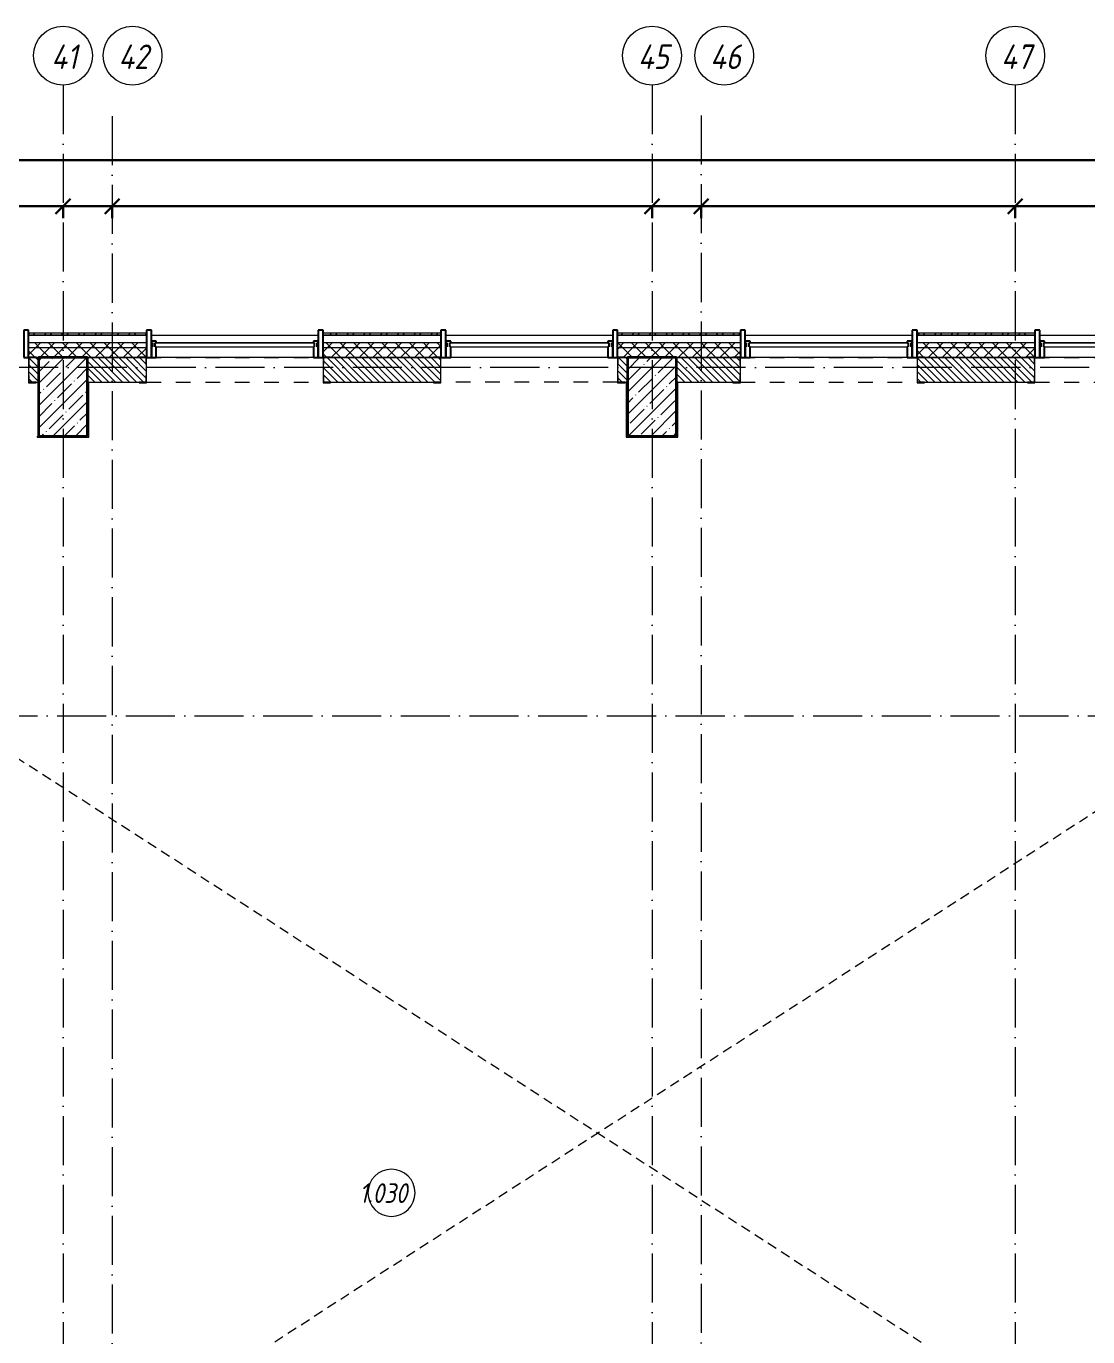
# Model space of a CAD drawing. Header units: millimetres. Extents: x -213536 to 1564669, y -45299 to 942238.
# Drawn here: x 488141 to 498955, y 522427 to 535778 of the extents above; entities that cross this region are included whole.
import ezdxf

# ---------------------------------------------------------------- set-up
doc = ezdxf.new("R2010")
doc.units = ezdxf.units.MM
for name, pattern in [('200_ШТРИХ_ш1п0_6_', [160, 100, -60]), ('50_200_ШТРИХ_1Т_ш5_п1_п1_', [700, 500, -100, 0, -100]), ('Штрих короткий', [300, 150, -150])]:
    doc.linetypes.add(name, pattern=pattern)
for name, color, linetype, lineweight in [('0-1', 7, 'Continuous', 5), ('0-2', 7, 'Continuous', 9), ('3) ЖБ 4м', 3, 'Continuous', 30), ('Импосты витража-1', 7, 'Continuous', 25), ('Линии-1', 7, '200_ШТРИХ_ш1п0_6_', 9), ('Марки помещений', 7, 'Continuous', 9), ('Несущие колонны', 7, 'Continuous', 9), ('Несущие колонны-1', 7, 'Continuous', 35), ('Обобщенные модели', 7, 'Continuous', 9), ('Общие ребра', 7, 'Continuous', 9), ('Оси', 7, 'Continuous', 9), ('Оси-1', 7, 'Continuous', 20), ('Оси-2', 7, '50_200_ШТРИХ_1Т_ш5_п1_п1_', 9), ('Остекление-1', 7, 'Continuous', 9), ('Перемычка-1', 7, 'Штрих короткий', 9), ('Размеры', 7, 'Continuous', 15), ('Стены', 7, 'Continuous', 9), ('Стены-1', 7, 'Continuous', 13), ('Штриховка разреза-1', 7, 'Continuous', 9)]:
    doc.layers.add(name, color=color, linetype=linetype, lineweight=lineweight)
doc.layers.get('0-2').off()
doc.styles.add('ISOCPEUR_I_1', font='isocpeui.ttf', dxfattribs={"width": 0.85, "height": 2.5})
doc.styles.add('ISOCPEUR_I_5', font='isocpeui.ttf', dxfattribs={"width": 0.85, "height": 2.1})
doc.styles.add('ISOCPEUR_I_6', font='isocpeui.ttf', dxfattribs={"width": 0.85, "height": 3.5})
doc.dimstyles.new('ISO-2_5_0_9К', dxfattribs={"dimscale": 304.8, "dimtxt": 248.995294, "dimasz": 0.492126, "dimexe": 0.393701, "dimexo": 0.328084, "dimgap": 0, "dimtad": 1, "dimdec": 0, "dimzin": 0, "dimdsep": 46, "dimtxsty": 'ISOCPEUR_I_1', "dimblk1": 'OBLIQUE', "dimblk2": 'OBLIQUE', "dimsah": 1, "dimcen": 0.09, "dimdle": 0.393701, "dimazin": 0, "dimtfac": 1, "dimtdec": 4, "dimtix": 1, "dimtmove": 0, "dimatfit": 3, "dimfxl": 1, "dimtvp": 1, "dimtolj": 1, "dimtzin": 0, "dimarcsym": 2})
pattern_1 = [(135, (0, 0), (-35.35534, -35.35534), [])]
pattern_2 = [(45, (0, 0), (-70.71068, 70.71068), []), (135, (0, 0), (-70.71068, -70.71068), [])]

# ---------------------------------------------------------------- blocks, each defined once
blk = doc.blocks.new('Ось сетки - Круг_Ø6_00__ISO-2_5_0_9K_-16731441-АИ2_03_План отделки стен 3-го этажа _Часть 1_')
at = {"layer": 'Оси-1'}
blk.add_circle((0, 0), 3, dxfattribs=at)
blk = doc.blocks.new('_Oblique')
at = {"color": 0, "linetype": 'ByBlock', "lineweight": -2}
blk.add_line((-0.5, -0.5), (0.5, 0.5), dxfattribs=at)
blk = doc.blocks.new('*D3909')
at = {"layer": 'Defpoints', "color": 0, "lineweight": 30, "transparency": 16777216}
for p in [(486016, 534049), (488516, 534049), (488516, 533943)]:
    blk.add_point(p, dxfattribs=at)
at = {"layer": 'Размеры', "color": 0, "lineweight": -2, "transparency": 16777216}
for p, q in [((485896, 533943), (488636, 533943)), ((486016, 533949), (486016, 533823)), ((488516, 533949), (488516, 533823))]:
    blk.add_line(p, q, dxfattribs=at)
at = {"layer": 'Размеры', "color": 0, "lineweight": -2, "transparency": 16777216, "xscale": 150, "yscale": 150, "zscale": 150, "rotation": 180}
blk.add_blockref('_Oblique', (486016, 533943), dxfattribs=at)
at = {"layer": 'Размеры', "color": 0, "lineweight": -2, "transparency": 16777216, "xscale": 150, "yscale": 150, "zscale": 150}
blk.add_blockref('_Oblique', (488516, 533943), dxfattribs=at)
at = {"layer": 'Размеры', "color": 0, "transparency": 16777216, "insert": (487266, 533944), "char_height": 2.5, "width": 758.48, "attachment_point": 5, "style": 'ISOCPEUR_I_1'}
blk.add_mtext('\\A1;2500', dxfattribs=at)
blk = doc.blocks.new('*D3910')
at = {"layer": 'Defpoints', "color": 0, "lineweight": 30, "transparency": 16777216}
for p in [(488516, 534049), (489016, 534049), (489016, 533943)]:
    blk.add_point(p, dxfattribs=at)
at = {"layer": 'Размеры', "color": 0, "lineweight": -2, "transparency": 16777216}
for p, q in [((488396, 533943), (489136, 533943)), ((488516, 533949), (488516, 533823)), ((489016, 533949), (489016, 533823))]:
    blk.add_line(p, q, dxfattribs=at)
at = {"layer": 'Размеры', "color": 0, "lineweight": -2, "transparency": 16777216, "xscale": 150, "yscale": 150, "zscale": 150, "rotation": 180}
blk.add_blockref('_Oblique', (488516, 533943), dxfattribs=at)
at = {"layer": 'Размеры', "color": 0, "lineweight": -2, "transparency": 16777216, "xscale": 150, "yscale": 150, "zscale": 150}
blk.add_blockref('_Oblique', (489016, 533943), dxfattribs=at)
at = {"layer": 'Размеры', "color": 0, "transparency": 16777216, "insert": (488766, 533944), "char_height": 2.5, "width": 568.86, "attachment_point": 5, "style": 'ISOCPEUR_I_1'}
blk.add_mtext('\\A1;500', dxfattribs=at)
blk = doc.blocks.new('*D3911')
at = {"layer": 'Defpoints', "color": 0, "lineweight": 30, "transparency": 16777216}
for p in [(489016, 534049), (494516, 534049), (494516, 533943)]:
    blk.add_point(p, dxfattribs=at)
at = {"layer": 'Размеры', "color": 0, "lineweight": -2, "transparency": 16777216}
for p, q in [((488896, 533943), (494636, 533943)), ((489016, 533949), (489016, 533823)), ((494516, 533949), (494516, 533823))]:
    blk.add_line(p, q, dxfattribs=at)
at = {"layer": 'Размеры', "color": 0, "lineweight": -2, "transparency": 16777216, "xscale": 150, "yscale": 150, "zscale": 150, "rotation": 180}
blk.add_blockref('_Oblique', (489016, 533943), dxfattribs=at)
at = {"layer": 'Размеры', "color": 0, "lineweight": -2, "transparency": 16777216, "xscale": 150, "yscale": 150, "zscale": 150}
blk.add_blockref('_Oblique', (494516, 533943), dxfattribs=at)
at = {"layer": 'Размеры', "color": 0, "transparency": 16777216, "insert": (491766, 533944), "char_height": 2.5, "width": 758.48, "attachment_point": 5, "style": 'ISOCPEUR_I_1'}
blk.add_mtext('\\A1;5500', dxfattribs=at)
blk = doc.blocks.new('*D3912')
at = {"layer": 'Defpoints', "color": 0, "lineweight": 30, "transparency": 16777216}
for p in [(494516, 534049), (495016, 534049), (495016, 533943)]:
    blk.add_point(p, dxfattribs=at)
at = {"layer": 'Размеры', "color": 0, "lineweight": -2, "transparency": 16777216}
for p, q in [((494396, 533943), (495136, 533943)), ((494516, 533949), (494516, 533823)), ((495016, 533949), (495016, 533823))]:
    blk.add_line(p, q, dxfattribs=at)
at = {"layer": 'Размеры', "color": 0, "lineweight": -2, "transparency": 16777216, "xscale": 150, "yscale": 150, "zscale": 150, "rotation": 180}
blk.add_blockref('_Oblique', (494516, 533943), dxfattribs=at)
at = {"layer": 'Размеры', "color": 0, "lineweight": -2, "transparency": 16777216, "xscale": 150, "yscale": 150, "zscale": 150}
blk.add_blockref('_Oblique', (495016, 533943), dxfattribs=at)
at = {"layer": 'Размеры', "color": 0, "transparency": 16777216, "insert": (494766, 533944), "char_height": 2.5, "width": 568.86, "attachment_point": 5, "style": 'ISOCPEUR_I_1'}
blk.add_mtext('\\A1;500', dxfattribs=at)
blk = doc.blocks.new('*D3913')
at = {"layer": 'Defpoints', "color": 0, "lineweight": 30, "transparency": 16777216}
for p in [(495016, 534049), (498216, 534049), (498216, 533943)]:
    blk.add_point(p, dxfattribs=at)
at = {"layer": 'Размеры', "color": 0, "lineweight": -2, "transparency": 16777216}
for p, q in [((494896, 533943), (498336, 533943)), ((495016, 533949), (495016, 533823)), ((498216, 533949), (498216, 533823))]:
    blk.add_line(p, q, dxfattribs=at)
at = {"layer": 'Размеры', "color": 0, "lineweight": -2, "transparency": 16777216, "xscale": 150, "yscale": 150, "zscale": 150, "rotation": 180}
blk.add_blockref('_Oblique', (495016, 533943), dxfattribs=at)
at = {"layer": 'Размеры', "color": 0, "lineweight": -2, "transparency": 16777216, "xscale": 150, "yscale": 150, "zscale": 150}
blk.add_blockref('_Oblique', (498216, 533943), dxfattribs=at)
at = {"layer": 'Размеры', "color": 0, "transparency": 16777216, "insert": (496616, 533944), "char_height": 2.5, "width": 758.48, "attachment_point": 5, "style": 'ISOCPEUR_I_1'}
blk.add_mtext('\\A1;3200', dxfattribs=at)
blk = doc.blocks.new('*D3914')
at = {"layer": 'Defpoints', "color": 0, "lineweight": 30, "transparency": 16777216}
for p in [(498216, 534049), (500466, 534049), (500466, 533943)]:
    blk.add_point(p, dxfattribs=at)
at = {"layer": 'Размеры', "color": 0, "lineweight": -2, "transparency": 16777216}
for p, q in [((498096, 533943), (500586, 533943)), ((498216, 533949), (498216, 533823)), ((500466, 533949), (500466, 533823))]:
    blk.add_line(p, q, dxfattribs=at)
at = {"layer": 'Размеры', "color": 0, "lineweight": -2, "transparency": 16777216, "xscale": 150, "yscale": 150, "zscale": 150, "rotation": 180}
blk.add_blockref('_Oblique', (498216, 533943), dxfattribs=at)
at = {"layer": 'Размеры', "color": 0, "lineweight": -2, "transparency": 16777216, "xscale": 150, "yscale": 150, "zscale": 150}
blk.add_blockref('_Oblique', (500466, 533943), dxfattribs=at)
at = {"layer": 'Размеры', "color": 0, "transparency": 16777216, "insert": (499341, 533944), "char_height": 2.5, "width": 758.48, "attachment_point": 5, "style": 'ISOCPEUR_I_1'}
blk.add_mtext('\\A1;2250', dxfattribs=at)
blk = doc.blocks.new('*D3927')
at = {"layer": 'Defpoints', "color": 0, "lineweight": 30, "transparency": 16777216}
for p in [(429166, 534520), (532666, 534520), (532666, 534414)]:
    blk.add_point(p, dxfattribs=at)
at = {"layer": 'Размеры', "color": 0, "lineweight": -2, "transparency": 16777216}
for p, q in [((429046, 534414), (532786, 534414)), ((429166, 534420), (429166, 534294)), ((532666, 534420), (532666, 534294))]:
    blk.add_line(p, q, dxfattribs=at)
at = {"layer": 'Размеры', "color": 0, "lineweight": -2, "transparency": 16777216, "xscale": 150, "yscale": 150, "zscale": 150, "rotation": 180}
blk.add_blockref('_Oblique', (429166, 534414), dxfattribs=at)
at = {"layer": 'Размеры', "color": 0, "lineweight": -2, "transparency": 16777216, "xscale": 150, "yscale": 150, "zscale": 150}
blk.add_blockref('_Oblique', (532666, 534414), dxfattribs=at)
at = {"layer": 'Размеры', "color": 0, "transparency": 16777216, "insert": (480916, 534415), "char_height": 2.5, "width": 1080.26, "attachment_point": 5, "style": 'ISOCPEUR_I_1'}
blk.add_mtext('\\A1;103500', dxfattribs=at)
blk = doc.blocks.new('BSC_Колонна _Прямоугольная - 500х800-25984400-АИ2_03_План отделки стен 3-го этажа _Часть 1_')
at = {"layer": 'Несущие колонны'}
h = blk.add_hatch(dxfattribs=at)
h.set_pattern_fill('FP_78', color=256, style=0, pattern_type=2)
h.set_pattern_definition([(225, (59350, 87100), (114.04925, -114.04925), []), (225, (59235.95, 87100), (114.04925, -114.04925), [201.613, -40.323, 3.353, -36.97])])
h.paths.add_polyline_path([(250, 400), (-250, 400), (-250, -400), (250, -400)], flags=0)
at = {"layer": 'Несущие колонны-1'}
for p, q in [((250, 400), (-250, 400)), ((-250, 400), (-250, -400)), ((250, -400), (250, 400)), ((-250, -400), (250, -400))]:
    blk.add_line(p, q, dxfattribs=at)
blk = doc.blocks.new('BSC_Колонна _Прямоугольная - 500х800-V81-АИ2_03_План отделки стен 3-го этажа _Часть 1_')
at = {"layer": 'Несущие колонны'}
h = blk.add_hatch(dxfattribs=at)
h.set_pattern_fill('FP_79', color=256, style=0, pattern_type=2)
h.set_pattern_definition([(225, (65350, 87100), (114.04925, -114.04925), []), (225, (65235.95, 87100), (114.04925, -114.04925), [201.613, -40.323, 3.353, -36.97])])
h.paths.add_polyline_path([(49, 400), (-250, 400), (-250, -400), (250, -400), (250, 400)], flags=0)
at = {"layer": 'Несущие колонны-1'}
for p, q in [((250, 400), (-250, 400)), ((-250, 400), (-250, -400)), ((250, -400), (250, 400)), ((-250, -400), (250, -400))]:
    blk.add_line(p, q, dxfattribs=at)
blk = doc.blocks.new('PNS_Панель прямоугольная2 - Нр_Стекло - 40мм-26262869-АИ2_03_План отделки стен 3-го этажа _Часть 1_')
at = {"layer": 'Остекление-1'}
for p, q in [((-810, 0), (810, 0)), ((800, 0), (-800, 0)), ((-800, -40), (800, -40))]:
    blk.add_line(p, q, dxfattribs=at)
blk = doc.blocks.new('Прямоугольный импост - Импост структурный с накладкой - 150мм-26262858-АИ2_03_План отделки стен 3-го этажа _Часть 1_')
at = {"layer": 'Импосты витража-1'}
for p, q in [((-25, 40), (-25, 150)), ((-25, 150), (25, 150)), ((25, 150), (25, 40)), ((-15, 40), (-25, 40)), ((-25, -17), (-25, 0)), ((-25, 0), (-15, 0)), ((-15, 0), (-15, 40)), ((15, 40), (15, 0)), ((25, 40), (15, 40)), ((15, 0), (25, 0)), ((25, 0), (25, -17)), ((25, -17), (-25, -17))]:
    blk.add_line(p, q, dxfattribs=at)
blk = doc.blocks.new('Прямоугольный импост - Откос НВФ_50х280 мм-26262880-АИ2_03_План отделки стен 3-го этажа _Часть 1_')
at = {"layer": 'Импосты витража-1'}
for p, q in [((0, 150), (-50, 150)), ((-50, 150), (-50, -130)), ((0, -130), (0, 144)), ((-50, -130), (0, -130))]:
    blk.add_line(p, q, dxfattribs=at)
blk = doc.blocks.new('Прямоугольный импост - Откос НВФ_50х280 мм-V160-АИ2_03_План отделки стен 3-го этажа _Часть 1_')
at = {"layer": 'Импосты витража-1'}
for p, q in [((-50, 150), (0, 150)), ((-50, -130), (-50, 150)), ((0, 144), (0, -130)), ((0, -130), (-50, -130))]:
    blk.add_line(p, q, dxfattribs=at)
blk = doc.blocks.new('Проем_Дверь_Прямоугольный - 1800х2160h_оконные проемы-27185541-АИ2_03_План отделки стен 3-го этажа _Часть 1_')
at = {"layer": 'Перемычка-1'}
for p, q in [((900, 125), (-900, 125)), ((900, -125), (-900, -125))]:
    blk.add_line(p, q, dxfattribs=at)
blk = doc.blocks.new('Фахверк_СКБ_Уголок - 250_2160-27509414-АИ2_03_План отделки стен 3-го этажа _Часть 1_')
at = {"layer": 'Обобщенные модели'}
for p, q in [((200, 181), (125, 181)), ((125, 181), (125, 106)), ((131, 106), (131, 175)), ((131, 175), (200, 175)), ((200, 175), (200, 181)), ((125, 106), (131, 106)), ((131, -6), (125, -6)), ((125, -6), (125, -81)), ((125, -81), (200, -81)), ((131, -75), (131, -6)), ((200, -75), (131, -75)), ((200, -81), (200, -75))]:
    blk.add_line(p, q, dxfattribs=at)
blk = doc.blocks.new('Фахверк_СКБ_Уголок - 250_2160_1-27509452-АИ2_03_План отделки стен 3-го этажа _Часть 1_')
at = {"layer": 'Обобщенные модели'}
for p, q in [((200, 181), (125, 181)), ((125, 181), (125, 106)), ((131, 106), (131, 175)), ((131, 175), (200, 175)), ((200, 175), (200, 181)), ((125, 106), (131, 106)), ((131, -6), (125, -6)), ((125, -6), (125, -81)), ((125, -81), (200, -81)), ((131, -75), (131, -6)), ((200, -75), (131, -75)), ((200, -81), (200, -75))]:
    blk.add_line(p, q, dxfattribs=at)
blk = doc.blocks.new('0125-Р-ОО-Ш2-АР-о_23_10_2024_rvt-1-АИ2_03_План отделки стен 3-го этажа _Часть 1_')
at = {"layer": 'Штриховка разреза-1'}
h = blk.add_hatch(dxfattribs=at)
h.set_pattern_fill('FP_49', color=256, style=0, pattern_type=2)
h.set_pattern_definition([(45, (0, 0), (-85.53659, 85.53659), []), (45, (57.02, 0), (-85.53659, 85.53659), [])])
h.paths.add_polyline_path([(77065, 87730), (77065, 87750), (74050, 87750), (74050, 87730), (76607, 87730)], flags=0)
h.paths.add_polyline_path([(71050, 87730), (72250, 87730), (72250, 87750), (71050, 87750)], flags=0)
h.paths.add_polyline_path([(68050, 87730), (69250, 87730), (69250, 87750), (68050, 87750)], flags=0)
h.paths.add_polyline_path([(66250, 87730), (66250, 87750), (65000, 87750), (65000, 87730), (65301, 87730)], flags=0)
h.paths.add_polyline_path([(63200, 87730), (63200, 87750), (62000, 87750), (62000, 87730), (62475, 87730)], flags=0)
h.paths.add_polyline_path([(59000, 87730), (60200, 87730), (60200, 87750), (59000, 87750)], flags=0)
h.paths.add_polyline_path([(57200, 87730), (57200, 87750), (56000, 87750), (56000, 87730), (56822, 87730)], flags=0)
h.paths.add_polyline_path([(54200, 87730), (54200, 87750), (52515, 87750), (52515, 87730), (53995, 87730)], flags=0)
h = blk.add_hatch(dxfattribs=at)
h.set_pattern_fill('FP_50', color=256, style=0, pattern_type=2)
h.set_pattern_definition(pattern_2)
h.paths.add_polyline_path([(103830, 87600), (103830, 87650), (96850, 87650), (96850, 87600), (102988, 87600)], flags=0)
h.paths.add_polyline_path([(94100, 87600), (95850, 87600), (95850, 87650), (94100, 87650)], flags=0)
h.paths.add_polyline_path([(89300, 87600), (89300, 87650), (88175, 87650), (88175, 87600), (88856, 87600)], flags=0)
h.paths.add_polyline_path([(86375, 87600), (86375, 87650), (85250, 87650), (85250, 87600), (86029, 87600)], flags=0)
h.paths.add_polyline_path([(79400, 87600), (80600, 87600), (80600, 87650), (79400, 87650)], flags=0)
h.paths.add_polyline_path([(83450, 87600), (83450, 87650), (82400, 87650), (82400, 87600), (83202, 87600)], flags=0)
h.paths.add_polyline_path([(77549, 87600), (77600, 87600), (77600, 87650), (74050, 87650), (74050, 87600), (76607, 87600)], flags=0)
h.paths.add_polyline_path([(72250, 87600), (72250, 87650), (71050, 87650), (71050, 87600), (71896, 87600)], flags=0)
h.paths.add_polyline_path([(69250, 87600), (69250, 87650), (68050, 87650), (68050, 87600), (69070, 87600)], flags=0)
h.paths.add_polyline_path([(66250, 87600), (66250, 87650), (65000, 87650), (65000, 87600), (65301, 87600)], flags=0)
h.paths.add_polyline_path([(62000, 87600), (63200, 87600), (63200, 87650), (62000, 87650)], flags=0)
h.paths.add_polyline_path([(60200, 87600), (60200, 87650), (59000, 87650), (59000, 87600), (59648, 87600)], flags=0)
h.paths.add_polyline_path([(57200, 87600), (57200, 87650), (56000, 87650), (56000, 87600), (56822, 87600)], flags=0)
h.paths.add_polyline_path([(53995, 87600), (54200, 87600), (54200, 87650), (52400, 87650), (52400, 87600)], flags=0)
h = blk.add_hatch(dxfattribs=at)
h.set_pattern_fill('FP_50', color=256, style=0, pattern_type=2)
h.set_pattern_definition(pattern_2)
h.paths.add_polyline_path([(103750, 87500), (103830, 87500), (103830, 87600), (96850, 87600), (96850, 87500), (103700, 87500)], flags=0)
h.paths.add_polyline_path([(95350, 87500), (95850, 87500), (95850, 87600), (94100, 87600), (94100, 87506), (94175, 87506), (94175, 87500), (94509, 87500)], flags=0)
h.paths.add_polyline_path([(86300, 87500), (86300, 87506), (86375, 87506), (86375, 87600), (85250, 87600), (85250, 87500), (86029, 87500)], flags=0)
h.paths.add_polyline_path([(88250, 87500), (89225, 87500), (89225, 87506), (89300, 87506), (89300, 87600), (88175, 87600), (88175, 87506), (88250, 87506)], flags=0)
h.paths.add_polyline_path([(83202, 87500), (83375, 87500), (83375, 87506), (83450, 87506), (83450, 87600), (82400, 87600), (82400, 87506), (82475, 87506), (82475, 87500)], flags=0)
h.paths.add_polyline_path([(80525, 87500), (80525, 87506), (80600, 87506), (80600, 87600), (79400, 87600), (79400, 87506), (79475, 87506), (79475, 87500), (80376, 87500)], flags=0)
h.paths.add_polyline_path([(77549, 87500), (77600, 87500), (77600, 87600), (74050, 87600), (74050, 87506), (74125, 87506), (74125, 87500), (77100, 87500)], flags=0)
h.paths.add_polyline_path([(71050, 87500), (72175, 87500), (72175, 87506), (72250, 87506), (72250, 87600), (71050, 87600)], flags=0)
h.paths.add_polyline_path([(68125, 87500), (69175, 87500), (69175, 87506), (69250, 87506), (69250, 87600), (68050, 87600), (68050, 87506), (68125, 87506)], flags=0)
h.paths.add_polyline_path([(66175, 87500), (66175, 87506), (66250, 87506), (66250, 87600), (65000, 87600), (65000, 87506), (65075, 87506), (65075, 87500), (65600, 87500)], flags=0)
h.paths.add_polyline_path([(60125, 87500), (60125, 87506), (60200, 87506), (60200, 87600), (59000, 87600), (59000, 87506), (59075, 87506), (59075, 87500), (59648, 87500)], flags=0)
h.paths.add_polyline_path([(62075, 87500), (63125, 87500), (63125, 87506), (63200, 87506), (63200, 87600), (62000, 87600), (62000, 87506), (62075, 87506)], flags=0)
h.paths.add_polyline_path([(56822, 87500), (57125, 87500), (57125, 87506), (57200, 87506), (57200, 87600), (56000, 87600), (56000, 87506), (56075, 87506), (56075, 87500)], flags=0)
h.paths.add_polyline_path([(53350, 87500), (54125, 87500), (54125, 87506), (54200, 87506), (54200, 87600), (52400, 87600), (52400, 87500), (52550, 87500)], flags=0)
h = blk.add_hatch(dxfattribs=at)
h.set_pattern_fill('FP_1', color=256, style=0, pattern_type=2)
h.set_pattern_definition(pattern_1)
h.paths.add_polyline_path([(59100, 87250), (59100, 87500), (59006, 87500), (59006, 87431), (59000, 87431), (59000, 87319), (59006, 87319), (59006, 87250), (59075, 87250)], flags=0)
h.paths.add_polyline_path([(57194, 87250), (57194, 87319), (57200, 87319), (57200, 87431), (57194, 87431), (57194, 87500), (56006, 87500), (56006, 87431), (56000, 87431), (56000, 87319), (56006, 87319), (56006, 87250), (57125, 87250)], flags=0)
h.paths.add_polyline_path([(54125, 87250), (54194, 87250), (54194, 87319), (54200, 87319), (54200, 87431), (54194, 87431), (54194, 87500), (53350, 87500), (53350, 87250), (53995, 87250)], flags=0)
h = blk.add_hatch(dxfattribs=at)
h.set_pattern_fill('FP_1', color=256, style=0, pattern_type=2)
h.set_pattern_definition(pattern_1)
h.paths.add_polyline_path([(62475, 87250), (63194, 87250), (63194, 87319), (63200, 87319), (63200, 87431), (63194, 87431), (63194, 87500), (62006, 87500), (62006, 87431), (62000, 87431), (62000, 87319), (62006, 87319), (62006, 87250), (62075, 87250)], flags=0)
h.paths.add_polyline_path([(59648, 87250), (60194, 87250), (60194, 87319), (60200, 87319), (60200, 87431), (60194, 87431), (60194, 87500), (59600, 87500), (59600, 87250)], flags=0)
h.paths.add_polyline_path([(65075, 87250), (65100, 87250), (65100, 87500), (65006, 87500), (65006, 87431), (65000, 87431), (65000, 87319), (65006, 87319), (65006, 87250)], flags=0)
h = blk.add_hatch(dxfattribs=at)
h.set_pattern_fill('FP_1', color=256, style=0, pattern_type=2)
h.set_pattern_definition(pattern_1)
h.paths.add_polyline_path([(69244, 87250), (69244, 87319), (69250, 87319), (69250, 87431), (69244, 87431), (69244, 87500), (68056, 87500), (68056, 87431), (68050, 87431), (68050, 87319), (68056, 87319), (68056, 87250), (69175, 87250)], flags=0)
h.paths.add_polyline_path([(66244, 87250), (66244, 87319), (66250, 87319), (66250, 87431), (66244, 87431), (66244, 87500), (65600, 87500), (65600, 87250), (66175, 87250)], flags=0)
at = {"layer": 'Линии-1'}
for p, q in [((76238, 86992), (53359, 72206)), ((53362, 86992), (76250, 72200))]:
    blk.add_line(p, q, dxfattribs=at)
at = {"layer": 'Общие ребра'}
for p, q in [((60200, 87650), (59000, 87650)), ((60200, 87600), (59000, 87600)), ((63200, 87650), (62000, 87650)), ((63200, 87600), (62000, 87600)), ((66250, 87650), (65000, 87650)), ((66250, 87600), (65000, 87600)), ((69250, 87650), (68050, 87650)), ((69250, 87600), (68050, 87600)), ((59100, 87500), (59075, 87500)), ((59075, 87500), (59100, 87500)), ((59600, 87500), (60125, 87500)), ((60125, 87500), (59600, 87500)), ((62075, 87500), (63125, 87500)), ((63125, 87500), (62075, 87500)), ((65075, 87500), (65100, 87500)), ((65100, 87500), (65075, 87500)), ((65600, 87500), (66175, 87500)), ((66175, 87500), (65600, 87500)), ((68125, 87500), (69175, 87500)), ((69175, 87500), (68125, 87500))]:
    blk.add_line(p, q, dxfattribs=at)
at = {"layer": 'Стены'}
for p, q in [((60250, 87730), (61950, 87730)), ((63250, 87730), (64950, 87730)), ((66300, 87730), (68000, 87730)), ((69300, 87730), (71000, 87730)), ((61900, 87500), (60300, 87500)), ((64900, 87500), (63300, 87500)), ((67950, 87500), (66350, 87500)), ((70950, 87500), (69350, 87500))]:
    blk.add_line(p, q, dxfattribs=at)
at = {"layer": 'Стены-1'}
for p, q in [((60200, 87750), (59000, 87750)), ((59000, 87750), (59000, 87730)), ((60200, 87730), (59000, 87730)), ((59000, 87730), (59000, 87506)), ((59000, 87730), (60200, 87730)), ((60200, 87730), (60200, 87750)), ((60200, 87506), (60200, 87730)), ((63200, 87750), (62000, 87750)), ((62000, 87750), (62000, 87730)), ((63200, 87730), (62000, 87730)), ((62000, 87730), (62000, 87506)), ((62000, 87730), (63200, 87730)), ((63200, 87730), (63200, 87750)), ((63200, 87506), (63200, 87730)), ((66250, 87750), (65000, 87750)), ((65000, 87750), (65000, 87730)), ((66250, 87730), (65000, 87730)), ((65000, 87730), (65000, 87506)), ((65000, 87730), (66250, 87730)), ((66250, 87730), (66250, 87750)), ((66250, 87506), (66250, 87730)), ((69250, 87750), (68050, 87750)), ((68050, 87750), (68050, 87730)), ((69250, 87730), (68050, 87730)), ((68050, 87730), (68050, 87506)), ((68050, 87730), (69250, 87730)), ((69250, 87730), (69250, 87750)), ((69250, 87506), (69250, 87730)), ((59000, 87431), (59000, 87319)), ((60200, 87319), (60200, 87431)), ((62000, 87431), (62000, 87319)), ((63200, 87319), (63200, 87431)), ((65000, 87431), (65000, 87319)), ((66250, 87319), (66250, 87431)), ((68050, 87431), (68050, 87319)), ((69250, 87319), (69250, 87431)), ((59075, 87250), (59100, 87250)), ((59600, 87250), (60125, 87250)), ((62075, 87250), (63125, 87250)), ((65075, 87250), (65100, 87250)), ((65600, 87250), (66175, 87250)), ((68125, 87250), (69175, 87250))]:
    blk.add_line(p, q, dxfattribs=at)
at = {"layer": '0-2', "extrusion": (0, 0, -1), "rotation": 180}
for name, p in [('Прямоугольный импост - Откос НВФ_50х280 мм-V160-АИ2_03_План отделки стен 3-го этажа _Часть 1_', (-59000, 87650)), ('Прямоугольный импост - Откос НВФ_50х280 мм-V160-АИ2_03_План отделки стен 3-го этажа _Часть 1_', (-62000, 87650)), ('Прямоугольный импост - Откос НВФ_50х280 мм-V160-АИ2_03_План отделки стен 3-го этажа _Часть 1_', (-65000, 87650)), ('Прямоугольный импост - Откос НВФ_50х280 мм-V160-АИ2_03_План отделки стен 3-го этажа _Часть 1_', (-68050, 87650)), ('Прямоугольный импост - Импост структурный с накладкой - 150мм-26262858-АИ2_03_План отделки стен 3-го этажа _Часть 1_', (-60275, 87650)), ('Прямоугольный импост - Импост структурный с накладкой - 150мм-26262858-АИ2_03_План отделки стен 3-го этажа _Часть 1_', (-61925, 87650)), ('Прямоугольный импост - Импост структурный с накладкой - 150мм-26262858-АИ2_03_План отделки стен 3-го этажа _Часть 1_', (-63275, 87650)), ('Прямоугольный импост - Импост структурный с накладкой - 150мм-26262858-АИ2_03_План отделки стен 3-го этажа _Часть 1_', (-64925, 87650)), ('Прямоугольный импост - Импост структурный с накладкой - 150мм-26262858-АИ2_03_План отделки стен 3-го этажа _Часть 1_', (-66325, 87650)), ('Прямоугольный импост - Импост структурный с накладкой - 150мм-26262858-АИ2_03_План отделки стен 3-го этажа _Часть 1_', (-67975, 87650)), ('Прямоугольный импост - Импост структурный с накладкой - 150мм-26262858-АИ2_03_План отделки стен 3-го этажа _Часть 1_', (-69325, 87650))]:
    blk.add_blockref(name, p, dxfattribs=at)
at = {"layer": '0-2', "rotation": 180}
for name, p in [('Прямоугольный импост - Откос НВФ_50х280 мм-26262880-АИ2_03_План отделки стен 3-го этажа _Часть 1_', (60200, 87650)), ('Прямоугольный импост - Откос НВФ_50х280 мм-26262880-АИ2_03_План отделки стен 3-го этажа _Часть 1_', (63200, 87650)), ('Прямоугольный импост - Откос НВФ_50х280 мм-26262880-АИ2_03_План отделки стен 3-го этажа _Часть 1_', (66250, 87650)), ('Прямоугольный импост - Откос НВФ_50х280 мм-26262880-АИ2_03_План отделки стен 3-го этажа _Часть 1_', (69250, 87650)), ('Проем_Дверь_Прямоугольный - 1800х2160h_оконные проемы-27185541-АИ2_03_План отделки стен 3-го этажа _Часть 1_', (58100, 87375)), ('BSC_Колонна _Прямоугольная - 500х800-25984400-АИ2_03_План отделки стен 3-го этажа _Часть 1_', (59350, 87100)), ('Фахверк_СКБ_Уголок - 250_2160-27509414-АИ2_03_План отделки стен 3-го этажа _Часть 1_', (60325, 87425)), ('Проем_Дверь_Прямоугольный - 1800х2160h_оконные проемы-27185541-АИ2_03_План отделки стен 3-го этажа _Часть 1_', (61100, 87375)), ('Фахверк_СКБ_Уголок - 250_2160-27509414-АИ2_03_План отделки стен 3-го этажа _Часть 1_', (63325, 87425)), ('BSC_Колонна _Прямоугольная - 500х800-V81-АИ2_03_План отделки стен 3-го этажа _Часть 1_', (65350, 87100)), ('Фахверк_СКБ_Уголок - 250_2160-27509414-АИ2_03_План отделки стен 3-го этажа _Часть 1_', (66375, 87425)), ('Проем_Дверь_Прямоугольный - 1800х2160h_оконные проемы-27185541-АИ2_03_План отделки стен 3-го этажа _Часть 1_', (67150, 87375)), ('Фахверк_СКБ_Уголок - 250_2160-27509414-АИ2_03_План отделки стен 3-го этажа _Часть 1_', (69375, 87425)), ('Проем_Дверь_Прямоугольный - 1800х2160h_оконные проемы-27185541-АИ2_03_План отделки стен 3-го этажа _Часть 1_', (70150, 87375))]:
    blk.add_blockref(name, p, dxfattribs=at)
at = {"layer": '0-2'}
for name, p in [('PNS_Панель прямоугольная2 - Нр_Стекло - 40мм-26262869-АИ2_03_План отделки стен 3-го этажа _Часть 1_', (61100, 87650)), ('PNS_Панель прямоугольная2 - Нр_Стекло - 40мм-26262869-АИ2_03_План отделки стен 3-го этажа _Часть 1_', (64100, 87650)), ('PNS_Панель прямоугольная2 - Нр_Стекло - 40мм-26262869-АИ2_03_План отделки стен 3-го этажа _Часть 1_', (67150, 87650)), ('PNS_Панель прямоугольная2 - Нр_Стекло - 40мм-26262869-АИ2_03_План отделки стен 3-го этажа _Часть 1_', (70150, 87650)), ('Фахверк_СКБ_Уголок - 250_2160_1-27509452-АИ2_03_План отделки стен 3-го этажа _Часть 1_', (58875, 87325)), ('Фахверк_СКБ_Уголок - 250_2160-27509414-АИ2_03_План отделки стен 3-го этажа _Часть 1_', (61875, 87325)), ('Проем_Дверь_Прямоугольный - 1800х2160h_оконные проемы-27185541-АИ2_03_План отделки стен 3-го этажа _Часть 1_', (64100, 87375)), ('Фахверк_СКБ_Уголок - 250_2160_1-27509452-АИ2_03_План отделки стен 3-го этажа _Часть 1_', (64875, 87325)), ('Фахверк_СКБ_Уголок - 250_2160-27509414-АИ2_03_План отделки стен 3-го этажа _Часть 1_', (67925, 87325))]:
    blk.add_blockref(name, p, dxfattribs=at)
blk = doc.blocks.new('AI_Марка_Помещение_х1__Общий_E___ISO-2_1K_ - Номер-16210215-АИ2_03_План отделки стен 3-го этажа _Часть 1_')
at = {"layer": 'Марки помещений'}
for start, end in [(360, 180), (180, 360)]:
    blk.add_arc((0.04, 0.31), 2.4, start, end, dxfattribs=at)
blk = doc.blocks.new('3этВверх')
at = {"layer": 'Стены-1'}
for p, q in [((488778, 531590), (488778, 532140)), ((494266, 532152), (494254, 532152)), ((494254, 532140), (494254, 531590)), ((494778, 531590), (494778, 532140)), ((488254, 531602), (488254, 531590)), ((488254, 531590), (488778, 531590)), ((494254, 531590), (494778, 531590))]:
    blk.add_line(p, q, dxfattribs=at)
at = {"layer": '0-1'}
blk.add_blockref('0125-Р-ОО-Ш2-АР-о_23_10_2024_rvt-1-АИ2_03_План отделки стен 3-го этажа _Часть 1_', (429166, 444902), dxfattribs=at)
at = {"layer": 'Марки помещений', "xscale": 99.99999999999993, "yscale": 99.99999999999993, "zscale": 99.99999999999993}
blk.add_blockref('AI_Марка_Помещение_х1__Общий_E___ISO-2_1K_ - Номер-16210215-АИ2_03_План отделки стен 3-го этажа _Часть 1_', (491858, 523863), dxfattribs=at)
at = {"layer": 'Марки помещений', "insert": (491535, 523991), "char_height": 200, "width": 737.55, "attachment_point": 1, "style": 'ISOCPEUR_I_6'}
blk.add_mtext('1.030', dxfattribs=at)
blk = doc.blocks.new('Ос 3 эт верх часть')
at = {"layer": 'Оси-2'}
for p, q in [((488516, 535177.6), (488516, 499613)), ((494516, 535177.6), (494516, 499613)), ((498216, 535177.6), (498216, 499613)), ((489016, 534861.2), (489016, 499613)), ((495016, 534868.3), (495016, 499613)), ((535374.3, 532302.4), (426847.2, 532302.4)), ((426847.2, 528752.4), (535374.3, 528752.4))]:
    blk.add_line(p, q, dxfattribs=at)
at = {"layer": 'Оси-1', "xscale": 99.99999999999993, "yscale": 99.99999999999993, "zscale": 99.99999999999993, "rotation": 180}
for p in [(488516, 535477.6), (489224.1, 535477.6), (494516, 535477.6), (495251.4, 535477.6), (498216, 535477.6)]:
    blk.add_blockref('Ось сетки - Круг_Ø6_00__ISO-2_5_0_9K_-16731441-АИ2_03_План отделки стен 3-го этажа _Часть 1_', p, dxfattribs=at)
at = {"layer": 'Оси', "char_height": 250, "attachment_point": 1, "style": 'ISOCPEUR_I_5'}
for s, insert, width in [('41', (488396.5, 535591.5), 367.975), ('42', (489080.7, 535591.5), 425.696), ('45', (494372.6, 535591.5), 425.696), ('46', (495108.1, 535591.5), 425.696), ('47', (498072.6, 535591.5), 425.696)]:
    blk.add_mtext(s, dxfattribs=dict(at, insert=insert, width=width))
at = {"layer": 'Размеры'}
for base, p1, p2, override, picture, middle in [((532666, 534414), (429166, 534520.1), (532666, 534520.1), {"dimpost": '<>', "dimfxl": 103500}, '*D3927', (480916, 534415.3)), ((488516, 533943.1), (486016, 534049.2), (488516, 534049.2), {"dimpost": '<>', "dimfxl": 2500}, '*D3909', (487266, 533944.4)), ((489016, 533943.1), (488516, 534049.2), (489016, 534049.2), {"dimpost": '<>', "dimfxl": 500}, '*D3910', (488766, 533944.4)), ((494516, 533943.1), (489016, 534049.2), (494516, 534049.2), {"dimpost": '<>', "dimfxl": 5500}, '*D3911', (491766, 533944.4)), ((495016, 533943.1), (494516, 534049.2), (495016, 534049.2), {"dimpost": '<>', "dimfxl": 500}, '*D3912', (494766, 533944.4)), ((498216, 533943.1), (495016, 534049.2), (498216, 534049.2), {"dimpost": '<>', "dimfxl": 3200}, '*D3913', (496616, 533944.4)), ((500466, 533943.1), (498216, 534049.2), (500466, 534049.2), {"dimpost": '<>', "dimfxl": 2250}, '*D3914', (499341, 533944.4))]:
    dim = blk.add_linear_dim(base=base, p1=p1, p2=p2, dimstyle='ISO-2_5_0_9К', override=override, dxfattribs=at)
    dim.commit()
    dim.dimension.update_dxf_attribs({"geometry": picture, "text_midpoint": middle})

msp = doc.modelspace()

# ---------------------------------------------------------------- block references
at = {"color": 5, "lineweight": 30}
msp.add_blockref('Ос 3 эт верх часть', (0, 0), dxfattribs=at)
at = {"layer": '3) ЖБ 4м'}
msp.add_blockref('3этВверх', (0, 0), dxfattribs=at)

doc.saveas('drawing.dxf')
